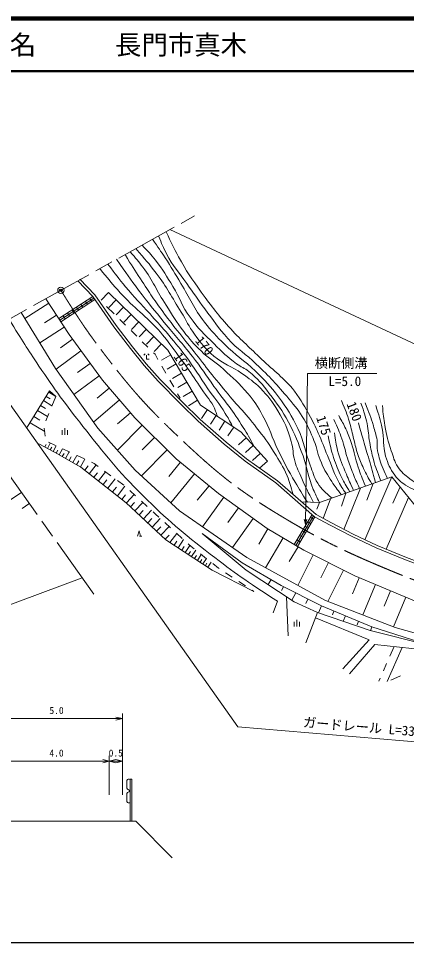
# Model space of a CAD drawing. Units: millimetres, scale not verified, with parts at other scales. Extents: x 40000 to 680000, y 20000 to 380000.
# Drawn here: x 379524 to 453074, y 205000 to 380000 of the extents above; entities that cross this region are included whole.
import ezdxf
from ezdxf.enums import TextEntityAlignment as Align

# ---------------------------------------------------------------- set-up
doc = ezdxf.new("R2010")
doc.units = ezdxf.units.MM
doc.header["$LTSCALE"] = 1000
doc.header["$PDMODE"] = 32
doc.header["$PDSIZE"] = 500
doc.linetypes.add('CHAIN', pattern=[18.5, 12, -1.5, 3.5, -1.5])
for name, color, linetype, lineweight in [('M-BGD', 7, 'Continuous', 13), ('M-BGD-HTXT', 7, 'Continuous', 13), ('M-BGD-OTRS1', 7, 'Continuous', 13), ('M-BMK', 2, 'CHAIN', 13), ('M-BMK-SRVR', 3, 'Continuous', 13), ('M-STR-HTXT', 7, 'Continuous', 13), ('M-TTL', 2, 'Continuous', 140), ('M-TTL-BAND', 7, 'Continuous', 25), ('M-TTL-LINE', 7, 'Continuous', 50), ('M-TTL-TXT', 7, 'Continuous', 13)]:
    doc.layers.add(name, color=color, linetype=linetype, lineweight=lineweight)
doc.layers.add('M-OTRS', color=6, linetype='Continuous')
doc.styles.add('ＭＳ ゴシック', font='')
doc.styles.get('ＭＳ ゴシック').set_extended_font_data('MS Gothic')

msp = doc.modelspace()

# ---------------------------------------------------------------- linework, layer by layer
at = {"layer": 'M-BGD'}
for p, q in [((396587, 328109), (395195, 326672)), ((396587, 328109), (407845, 317197)), ((385266, 326096), (380735, 323164)), ((384723, 326935), (389112, 320151)), ((398023, 326717), (396631, 325280)), ((380024, 324319), (386537, 313734)), ((386732, 323830), (384466, 322364)), ((396221, 325436), (397648, 324034)), ((399459, 325325), (398067, 323889)), ((400895, 323933), (399503, 322497)), ((398718, 322983), (399788, 321931)), ((402331, 322541), (400939, 321105)), ((388198, 321564), (383564, 318566)), ((400858, 320880), (401928, 319829)), ((403768, 321149), (402376, 319713)), ((389747, 319282), (387520, 317653)), ((389112, 320151), (395455, 311476)), ((402998, 318777), (404068, 317726)), ((405204, 319757), (403812, 318321)), ((391376, 317054), (386639, 313591)), ((406640, 318365), (405248, 316929)), ((407845, 317197), (414010, 306790)), ((403564, 316482), (403314, 316232)), ((403814, 315482), (403814, 316232)), ((404314, 315482), (403814, 315482)), ((404314, 316232), (404064, 316482)), ((405138, 316675), (405402, 316415)), ((405402, 316415), (405964, 315435)), ((408379, 316295), (406658, 315276)), ((386537, 313734), (394573, 302429)), ((393108, 314686), (390739, 312954)), ((406709, 314134), (407455, 312832)), ((409398, 314575), (407678, 313555)), ((394839, 312317), (390039, 308808)), ((408201, 311531), (408947, 310230)), ((410418, 312854), (408697, 311835)), ((396712, 310011), (394457, 308074)), ((395455, 311476), (401579, 304343)), ((411437, 311133), (409716, 310114)), ((381199, 302598), (385416, 309504)), ((384761, 308431), (385562, 307942)), ((385250, 309232), (386612, 308401)), ((385416, 309504), (386627, 308438)), ((386627, 308438), (385850, 306595)), ((409693, 308928), (410182, 308075)), ((412456, 309412), (410735, 308393)), ((383695, 306686), (384639, 306110)), ((384271, 307629), (385874, 306651)), ((398649, 307755), (393767, 303563)), ((413475, 307692), (411755, 306672)), ((414010, 306790), (421644, 301742)), ((382420, 304597), (383566, 303898)), ((383120, 305743), (385006, 304591)), ((385268, 305212), (384685, 303830)), ((400745, 305314), (398304, 303218)), ((415325, 305920), (414222, 304252)), ((416993, 304817), (415890, 303149)), ((381720, 303451), (384501, 301754)), ((402959, 302982), (398293, 298251)), ((401579, 304343), (409430, 296601)), ((418661, 303714), (417558, 302046)), ((384424, 302402), (384600, 300913)), ((387824, 301165), (387824, 302040)), ((388324, 301165), (388324, 302415)), ((388824, 301165), (388824, 302040)), ((394573, 302429), (401661, 294469)), ((420330, 302611), (419226, 300943)), ((421644, 301742), (426707, 296153)), ((386352, 297857), (383407, 299456)), ((384523, 298850), (384791, 299344)), ((385016, 298582), (385553, 299569)), ((385201, 299732), (386563, 299103)), ((405325, 300649), (402992, 298284)), ((422679, 300600), (421196, 299257)), ((385545, 298295), (385831, 298823)), ((386073, 298008), (386646, 299065)), ((391367, 295022), (386352, 297857)), ((386644, 297692), (386965, 298260)), ((387212, 297371), (387854, 298507)), ((387831, 297020), (388181, 297640)), ((387925, 298475), (389287, 297846)), ((388451, 296670), (389151, 297909)), ((407690, 298316), (402833, 293391)), ((424021, 299118), (422539, 297775)), ((425364, 297635), (423882, 296293)), ((389126, 296289), (389507, 296964)), ((389801, 295907), (390564, 297257)), ((390536, 295492), (390952, 296227)), ((390649, 297218), (392011, 296590)), ((391272, 295076), (392103, 296547)), ((393373, 295961), (393848, 295742)), ((410216, 295958), (408025, 293281)), ((409430, 296601), (417445, 290040)), ((426707, 296153), (425224, 294810)), ((399941, 288295), (391367, 295022)), ((392112, 294437), (392765, 295269)), ((392944, 293785), (394249, 295448)), ((393848, 295742), (394635, 295164)), ((394662, 292437), (396010, 294155)), ((395845, 294277), (397054, 293389)), ((401661, 294469), (410016, 286786)), ((393803, 293111), (394477, 293970)), ((395550, 291740), (396246, 292628)), ((396437, 291044), (397830, 292819)), ((398263, 292502), (399472, 291614)), ((412892, 293767), (408397, 288275)), ((436561, 288306), (450288, 293189)), ((450288, 293189), (445175, 281286)), ((450288, 293189), (456067, 286138)), ((397354, 290325), (398074, 291242)), ((398272, 289605), (399711, 291439)), ((400606, 290635), (401713, 289622)), ((415638, 291519), (413391, 288773)), ((444343, 291074), (441206, 283227)), ((446750, 291930), (445522, 288787)), ((451856, 291277), (450501, 288201)), ((366864, 281598), (380098, 290225)), ((399128, 288933), (399799, 289789)), ((399981, 288258), (401469, 289846)), ((418430, 289331), (414409, 283741)), ((417445, 290040), (426640, 283425)), ((438669, 289056), (437269, 285310)), ((441566, 290086), (440773, 287624)), ((453470, 289307), (449209, 279494)), ((380249, 287197), (381474, 288064)), ((407464, 281244), (399941, 288295)), ((400785, 287504), (401538, 288308)), ((401589, 286751), (403095, 288359)), ((402820, 288610), (403928, 287598)), ((421226, 287320), (419215, 284525)), ((433150, 288469), (436561, 288306)), ((436561, 288306), (436048, 287042)), ((402403, 285988), (403165, 286802)), ((403217, 285225), (404742, 286853)), ((404041, 284453), (404813, 285277)), ((404864, 283681), (406409, 285329)), ((405035, 286586), (405515, 286146)), ((405515, 286146), (406141, 285574)), ((410016, 286786), (422796, 277927)), ((424021, 285310), (420069, 279817)), ((405698, 282899), (406480, 283733)), ((406532, 282118), (408095, 283786)), ((407248, 284561), (408354, 283548)), ((402084, 281960), (402384, 282960)), ((402384, 282960), (402684, 281960)), ((402934, 281960), (402434, 281960)), ((407328, 281372), (408074, 282168)), ((408223, 280752), (409538, 282465)), ((409461, 282536), (410568, 281523)), ((414370, 282441), (421949, 276935)), ((422700, 275523), (414370, 282441)), ((426775, 283346), (425054, 280433)), ((426640, 283425), (433623, 279300)), ((416260, 275538), (407464, 281244)), ((409007, 280244), (409515, 281028)), ((409791, 279735), (410808, 281303)), ((411134, 278864), (412006, 280207)), ((411674, 280510), (412262, 279972)), ((429688, 281625), (426355, 275984)), ((410462, 279299), (410898, 279971)), ((411740, 278470), (412134, 279077)), ((412262, 279972), (412816, 279539)), ((412347, 278077), (413134, 279290)), ((412904, 277715), (413265, 278272)), ((413460, 277354), (414183, 278468)), ((413996, 278614), (415177, 277689)), ((432508, 279959), (430842, 277138)), ((435390, 278406), (432477, 272644)), ((433623, 279300), (443255, 274429)), ((413972, 277023), (414303, 277534)), ((414483, 276691), (415146, 277713)), ((414952, 276386), (415257, 276856)), ((415421, 276082), (416030, 277021)), ((416358, 276764), (417460, 275901)), ((421949, 276935), (429309, 272628)), ((422796, 277927), (437707, 269789)), ((438271, 276949), (436815, 274068)), ((424148, 271467), (416260, 275538)), ((417460, 275901), (417544, 275845)), ((418794, 275017), (420044, 274188)), ((431787, 269526), (422700, 275523)), ((441153, 275492), (438177, 269607)), ((421294, 273359), (422544, 272530)), ((427393, 273749), (426823, 272802)), ((444125, 274069), (442863, 271023)), ((443255, 274429), (454614, 269722)), ((423795, 271701), (424148, 271467)), ((429309, 272628), (436948, 268739)), ((429779, 272388), (429391, 271667)), ((447171, 272807), (444782, 267041)), ((450054, 271612), (448859, 268729)), ((428616, 269634), (427798, 267454)), ((430646, 263075), (430321, 270494)), ((432063, 271226), (431325, 269831)), ((436221, 267491), (431787, 269526)), ((434383, 270045), (433985, 269204)), ((437707, 269789), (450901, 264665)), ((452936, 270417), (450601, 264781)), ((436948, 268739), (436390, 267433)), ((436948, 268739), (446471, 264801)), ((439324, 267756), (439052, 267042)), ((432291, 264854), (432291, 266104)), ((436221, 267491), (433972, 261766)), ((435837, 266513), (445966, 262311)), ((446180, 264074), (436221, 267491)), ((441480, 266865), (441059, 265831)), ((431791, 264854), (431791, 265729)), ((432791, 264854), (432791, 265729)), ((443943, 265846), (443706, 265176)), ((446471, 264801), (446246, 264057)), ((446471, 264801), (458174, 261057)), ((450901, 264665), (465940, 260444)), ((458174, 261057), (446180, 264074)), ((445966, 262311), (441005, 256859)), ((442259, 255878), (447057, 261439)), ((447057, 261439), (456393, 260417)), ((452233, 260872), (449415, 254419)), ((450702, 261040), (449897, 259209)), ((449293, 257836), (448689, 256463)), ((450130, 254674), (451942, 255519)), ((448085, 255090), (447828, 254504))]:
    msp.add_line(p, q, dxfattribs=at)
for points in [[(390788, 330312), (393598, 327330), (397611, 321573), (400745, 317480), (403362, 314282), (405993, 311303), (410258, 307006), (413614, 303710), (418541, 299381), (422468, 296182), (428283, 292039), (435663, 285621), (438595, 284011), (442763, 281863), (447318, 279730), (452871, 277448), (458121, 275510), (464989, 273448), (481274, 272972), (512757, 278314)], [(391152, 330655), (393988, 327646), (398015, 321868), (401137, 317791), (403743, 314606), (406358, 311645), (410611, 307361), (413954, 304076), (418864, 299762), (422771, 296580), (428593, 292432), (435951, 286033), (438830, 284452), (442983, 282311), (447519, 280188), (453053, 277914), (458280, 275984), (465069, 273946), (481239, 273473), (512757, 278821)]]:
    msp.add_lwpolyline(points, dxfattribs=at)
for points, knots in [([(407510, 339621), (408539, 337353), (408873, 336699), (409862, 334887), (411353, 332154), (412361, 330715), (414169, 328181), (416201, 325332), (417426, 323787), (419785, 321202), (421937, 318844), (423338, 317711), (425618, 315477), (428039, 313107), (429732, 312081), (431820, 309412), (433206, 307641), (433769, 306488), (434846, 304514), (435579, 303171), (435931, 302387), (436554, 300989), (437305, 299303), (437587, 298300), (438326, 296609), (439258, 294479), (439553, 293155), (440810, 291199), (441094, 290757), (441189, 290583), (441566, 290086)], [0, 0, 0, 0, 1, 1, 1, 2, 2, 2, 3, 3, 3, 4, 4, 4, 5, 5, 5, 6, 6, 6, 7, 7, 7, 8, 8, 8, 9, 9, 9, 10, 10, 10, 10]), ([(404928, 338184), (406104, 336515), (406413, 336061), (407323, 334673), (408542, 332815), (409142, 331722), (410304, 329827), (412061, 326960), (412720, 325130), (414789, 322479), (416141, 320746), (416984, 319834), (418569, 318311), (420760, 316206), (422248, 315312), (424430, 313198), (426257, 311429), (427263, 310396), (428792, 308364), (430454, 306155), (431266, 304807), (432477, 302321), (433727, 299754), (433807, 298067), (434821, 295397), (435329, 294059), (435469, 293224), (436238, 292017), (437068, 290717), (437633, 290268), (438963, 289161)], [0, 0, 0, 0, 1, 1, 1, 2, 2, 2, 3, 3, 3, 4, 4, 4, 5, 5, 5, 6, 6, 6, 7, 7, 7, 8, 8, 8, 9, 9, 9, 10, 10, 10, 10]), ([(406074, 338822), (406692, 337222), (406936, 336730), (407596, 335442), (408810, 333078), (409888, 331985), (411413, 329809), (412735, 327921), (413469, 326858), (414848, 325011), (416507, 322787), (417334, 321449), (419200, 319395), (421106, 317297), (422558, 316512), (424598, 314543), (427133, 312096), (428518, 310676), (430779, 307973), (432001, 306513), (432723, 305700), (433668, 304048), (434520, 302560), (434882, 301659), (435522, 300068), (436176, 298444), (436244, 297422), (436940, 295815), (437565, 294371), (438037, 293610), (438902, 292296), (439569, 291284), (439828, 290932), (440732, 289790)], [0, 0, 0, 0, 1, 1, 1, 2, 2, 2, 3, 3, 3, 4, 4, 4, 5, 5, 5, 6, 6, 6, 7, 7, 7, 8, 8, 8, 9, 9, 9, 10, 10, 10, 11, 11, 11, 11]), ([(401738, 336408), (403652, 334305), (404198, 333643), (405635, 331759), (407715, 329031), (408553, 327273), (410372, 324365), (411376, 322761), (411743, 321733), (412880, 320221), (414181, 318494), (414888, 317459), (416551, 316078), (418430, 314518), (419856, 314171), (421861, 312777), (423300, 311777), (424136, 311229), (425375, 309990), (426873, 308492), (427596, 307512), (428695, 305701), (429975, 303592), (430502, 302272), (431225, 299913), (431656, 298507), (431481, 297621), (431879, 296206), (432260, 294853), (432663, 294157), (433224, 292868), (434007, 291069), (434334, 290482), (435441, 288360)], [0, 0, 0, 0, 1, 1, 1, 2, 2, 2, 3, 3, 3, 4, 4, 4, 5, 5, 5, 6, 6, 6, 7, 7, 7, 8, 8, 8, 9, 9, 9, 10, 10, 10, 11, 11, 11, 11]), ([(402949, 337082), (404192, 335785), (404546, 335369), (405485, 334201), (406946, 332381), (407599, 331232), (408804, 329233), (410150, 327002), (410521, 325517), (412042, 323403), (413586, 321257), (414724, 320264), (416585, 318387), (418156, 316802), (419060, 315916), (420861, 314598), (421724, 313966), (422344, 313809), (423181, 313144), (424916, 311764), (425710, 310760), (427058, 309000), (428612, 306970), (429474, 305804), (430690, 303554), (431983, 301159), (432535, 299720), (433452, 297157), (434324, 294720), (434399, 293209), (435406, 290824), (435826, 289827), (435971, 289461), (436561, 288306)], [0, 0, 0, 0, 1, 1, 1, 2, 2, 2, 3, 3, 3, 4, 4, 4, 5, 5, 5, 6, 6, 6, 7, 7, 7, 8, 8, 8, 9, 9, 9, 10, 10, 10, 11, 11, 11, 11]), ([(398115, 334390), (400081, 331560), (400614, 330801), (402299, 328560), (404139, 326113), (405239, 324795), (407169, 322418), (409228, 319882), (410504, 318561), (412512, 315984), (414186, 313837), (414993, 312537), (416579, 310323), (418748, 307295), (420183, 305743), (422115, 302557), (422966, 301155), (423271, 300668), (424204, 298916)], [0, 0, 0, 0, 1, 1, 1, 2, 2, 2, 3, 3, 3, 4, 4, 4, 5, 5, 5, 6, 6, 6, 6]), ([(399718, 335283), (401102, 333047), (401478, 332461), (402644, 330677), (404371, 328033), (405339, 326548), (407223, 324013), (408997, 321627), (410071, 320351), (411912, 318016), (414430, 314821), (415805, 313004), (418386, 309860), (420783, 306942), (422346, 305488), (424656, 302500), (426030, 300724), (426811, 299727), (427982, 297812), (429007, 296134), (429681, 295230), (430422, 293409), (430972, 292055), (431143, 291513), (431567, 289846)], [0, 0, 0, 0, 1, 1, 1, 2, 2, 2, 3, 3, 3, 4, 4, 4, 5, 5, 5, 6, 6, 6, 7, 7, 7, 8, 8, 8, 8]), ([(400694, 335827), (401871, 334507), (402191, 334074), (403085, 332899), (405083, 330277), (405706, 328471), (407495, 325703), (408771, 323729), (409423, 322575), (410854, 320711), (412026, 319185), (412736, 318359), (414126, 317028), (415667, 315552), (416771, 314999), (418360, 313575), (420252, 311880), (421323, 310923), (422976, 308995), (424255, 307504), (424833, 306543), (425802, 304834), (427203, 302362), (427499, 300735), (428746, 298182), (429911, 295797), (430620, 294486), (431963, 292197), (432840, 290702), (433139, 290205), (434283, 288415)], [0, 0, 0, 0, 1, 1, 1, 2, 2, 2, 3, 3, 3, 4, 4, 4, 5, 5, 5, 6, 6, 6, 7, 7, 7, 8, 8, 8, 9, 9, 9, 10, 10, 10, 10]), ([(394958, 332633), (396469, 330699), (396944, 330168), (398284, 328645), (401070, 325480), (403102, 324158), (405989, 321085), (407291, 319700), (407854, 318780), (409006, 317269), (411314, 314242), (412506, 312469), (414604, 309294), (415530, 307891), (416294, 307219), (416890, 305647), (417034, 305269), (417105, 305122), (417222, 304666)], [0, 0, 0, 0, 1, 1, 1, 2, 2, 2, 3, 3, 3, 4, 4, 4, 5, 5, 5, 6, 6, 6, 6]), ([(396493, 333488), (398023, 331412), (398464, 330841), (399807, 329209), (401533, 327113), (402650, 326070), (404460, 324047), (405650, 322717), (406331, 321984), (407489, 320625), (408963, 318894), (409810, 317938), (411172, 316118), (412937, 313760), (413747, 312312), (415424, 309890), (416697, 308053), (417574, 307132), (418720, 305214), (419281, 304275), (419480, 303945), (420088, 302771)], [0, 0, 0, 0, 1, 1, 1, 2, 2, 2, 3, 3, 3, 4, 4, 4, 5, 5, 5, 6, 6, 6, 7, 7, 7, 7]), ([(377737, 323046), (380370, 318755), (381116, 317594), (383412, 314184), (386503, 309595), (388324, 307077), (391754, 302735), (395945, 297427), (398300, 294421), (403094, 289650), (407772, 284993), (410641, 282619), (415858, 278576), (420668, 274848), (422456, 273655), (428616, 269634)], [0, 0, 0, 0, 1, 1, 1, 2, 2, 2, 3, 3, 3, 4, 4, 4, 5, 5, 5, 5]), ([(440758, 307624), (441525, 305726), (441766, 305176), (442249, 303553), (442629, 302276), (442749, 301535), (443085, 300245), (443373, 299136), (443476, 298495), (443848, 297410), (444207, 296363), (444474, 295799), (444938, 294793), (445496, 293584), (445754, 293142), (446496, 291840)], [0, 0, 0, 0, 1, 1, 1, 2, 2, 2, 3, 3, 3, 4, 4, 4, 5, 5, 5, 5]), ([(444427, 307119), (445054, 305354), (445262, 304804), (445590, 303267), (445883, 301892), (445850, 301088), (446099, 299705), (446327, 298433), (446453, 297717), (446789, 296470), (447223, 294862), (447473, 294303), (448223, 292454)], [0, 0, 0, 0, 1, 1, 1, 2, 2, 2, 3, 3, 3, 4, 4, 4, 4]), ([(445226, 307192), (446029, 305171), (446292, 304593), (446789, 302867), (447093, 301811), (447313, 301227), (447480, 300141), (447600, 299354), (447424, 298884), (447589, 298105), (447875, 296752), (448116, 296004), (448643, 294725), (448941, 294000), (449052, 293739), (449479, 292901)], [0, 0, 0, 0, 1, 1, 1, 2, 2, 2, 3, 3, 3, 4, 4, 4, 5, 5, 5, 5]), ([(447250, 306726), (447893, 304714), (448075, 304093), (448437, 302364), (448861, 300337), (448527, 299092), (449115, 297106), (449558, 295611), (449924, 294763), (450858, 293515), (451618, 292501), (452205, 292020), (453294, 291371), (454560, 290616), (455419, 290486), (456819, 290026), (458367, 289518), (459234, 289141), (460854, 288972), (463020, 288746), (464248, 289155), (466415, 289372), (468854, 289616), (470200, 289920), (472630, 290244), (475842, 290673), (477624, 291340), (480863, 291262), (482123, 291232), (482609, 291235), (484082, 291047)], [0, 0, 0, 0, 1, 1, 1, 2, 2, 2, 3, 3, 3, 4, 4, 4, 5, 5, 5, 6, 6, 6, 7, 7, 7, 8, 8, 8, 9, 9, 9, 10, 10, 10, 10]), ([(448511, 306694), (448654, 304904), (448716, 304365), (448971, 302890), (449300, 300994), (449569, 299939), (450183, 298116), (450591, 296906), (450734, 296164), (451430, 295093), (452113, 294042), (452704, 293583), (453708, 292832), (454874, 291959), (455636, 291600), (456987, 291055), (458470, 290457), (459397, 290307), (460993, 290215), (464110, 290034), (465858, 290495), (468961, 290839), (471391, 291108), (472741, 291344), (475164, 291663), (477785, 292007), (479236, 292394), (481876, 292529), (482803, 292576), (483127, 292602), (484251, 292602)], [0, 0, 0, 0, 1, 1, 1, 2, 2, 2, 3, 3, 3, 4, 4, 4, 5, 5, 5, 6, 6, 6, 7, 7, 7, 8, 8, 8, 9, 9, 9, 10, 10, 10, 10]), ([(440213, 304789), (440890, 303636), (441090, 303289), (441558, 302281), (442052, 301217), (442272, 300593), (442648, 299482), (443230, 297762), (443343, 296733), (443921, 295012), (444399, 293585), (444584, 293102), (445269, 291404)], [0, 0, 0, 0, 1, 1, 1, 2, 2, 2, 3, 3, 3, 4, 4, 4, 4]), ([(439267, 304067), (440066, 302353), (440309, 301843), (440830, 300360), (441319, 298965), (441427, 298131), (441884, 296725), (442257, 295576), (442488, 294939), (442938, 293817), (443383, 292707), (443554, 292339), (444172, 291013)], [0, 0, 0, 0, 1, 1, 1, 2, 2, 2, 3, 3, 3, 4, 4, 4, 4]), ([(443954, 303412), (444404, 301788), (444520, 301371), (444899, 300068), (445313, 298645), (445575, 297856), (445990, 296433), (446482, 294743), (446628, 294200), (447205, 292092)], [0, 0, 0, 0, 1, 1, 1, 2, 2, 2, 3, 3, 3, 3]), ([(439439, 301556), (439618, 299989), (439706, 299486), (440021, 298188), (440461, 296377), (440952, 295430), (441666, 293708), (442173, 292486), (442352, 292076), (443039, 290611)], [0, 0, 0, 0, 1, 1, 1, 2, 2, 2, 3, 3, 3, 3]), ([(438223, 300932), (438628, 298997), (438747, 298405), (439264, 296837), (439756, 295345), (440069, 294514), (440766, 293106), (441313, 292000), (441535, 291611), (442312, 290352)], [0, 0, 0, 0, 1, 1, 1, 2, 2, 2, 3, 3, 3, 3])]:
    msp.add_open_spline(points, degree=3, knots=knots, dxfattribs=at)
at = {"layer": 'M-BGD-HTXT'}
for p, q in [((374241, 247398), (399241, 247398)), ((399241, 247398), (397991, 247710)), ((399241, 247398), (397991, 247085)), ((399241, 232956), (399241, 248398)), ((396741, 232956), (396741, 240327)), ((376741, 239327), (396741, 239327)), ((396741, 239327), (395491, 239639)), ((396741, 239327), (395491, 239014)), ((396741, 239327), (397991, 239639)), ((396741, 239327), (399241, 239327)), ((396741, 239327), (397991, 239014)), ((399241, 239327), (397991, 239639)), ((399241, 239327), (397991, 239014)), ((400089, 235706), (400089, 234206)), ((400589, 235956), (400339, 235956)), ((401039, 235956), (400689, 235956)), ((400689, 227956), (400689, 235956)), ((401039, 227956), (401039, 235956)), ((400089, 233206), (400089, 231706)), ((400589, 231456), (400339, 231456)), ((376741, 227956), (394241, 227956)), ((394241, 227956), (399241, 227956)), ((401741, 227956), (399241, 227956)), ((401741, 227956), (408661, 221037))]:
    msp.add_line(p, q, dxfattribs=at)
for centre, start, end in [((400339, 235706), 90, 180), ((400339, 234206), 180, 270), ((400339, 233206), 90, 180), ((400339, 233706), 270, 90), ((400339, 231706), 180, 270)]:
    msp.add_arc(centre, 250, start, end, dxfattribs=at)
at = {"layer": 'M-BGD-OTRS1'}
for p, q in [((387169, 323155), (393598, 327330)), ((387359, 322861), (393799, 327043)), ((387549, 322567), (393999, 326755)), ((391362, 325878), (391742, 325290)), ((392201, 326422), (392581, 325835)), ((393040, 326967), (393420, 326379)), ((388846, 324244), (389226, 323656)), ((389685, 324789), (390065, 324201)), ((390523, 325333), (390904, 324746)), ((388007, 323700), (388387, 323112)), ((431806, 280374), (435166, 286053)), ((432107, 280196), (435434, 285820)), ((432408, 280018), (435708, 285596)), ((435460, 285183), (434857, 285540)), ((434443, 283462), (433840, 283818)), ((434951, 284323), (434349, 284679)), ((433426, 281740), (432823, 282096)), ((433934, 282601), (433331, 282957)), ((432408, 280018), (431806, 280374)), ((432917, 280879), (432314, 281235))]:
    msp.add_line(p, q, dxfattribs=at)
at = {"layer": 'M-BMK'}
for p, q in [((366224, 316637), (412905, 342624)), ((393809, 270972), (354586, 326050))]:
    msp.add_line(p, q, dxfattribs=at)
msp.add_open_spline([(387564, 328517), (391501, 322221), (392793, 320345), (396582, 315427), (401715, 308764), (404995, 305305), (411139, 299562), (417470, 293643), (421356, 290582), (428763, 286081), (436972, 281093), (441907, 278801), (450784, 275130), (456424, 272797), (459740, 271866), (465611, 270201), (470693, 268760), (473677, 268489), (478890, 267638), (481300, 267245), (482088, 267111), (485069, 266693)], degree=3, knots=[0, 0, 0, 0, 1, 1, 1, 2, 2, 2, 3, 3, 3, 4, 4, 4, 5, 5, 5, 6, 6, 6, 7, 7, 7, 7], dxfattribs=at)
at = {"layer": 'M-BMK-SRVR'}
msp.add_circle((387564, 328517), 600, dxfattribs=at)
at = {"layer": 'M-OTRS'}
msp.add_point((387564, 328517), dxfattribs=at)
at = {"layer": 'M-STR-HTXT'}
for p, q in [((408208, 340010), (474375, 309097)), ((369680, 318561), (421093, 245846)), ((433912, 284155), (434301, 312778)), ((434301, 312778), (447446, 312778)), ((433912, 284155), (433676, 285159)), ((433912, 284155), (434176, 285152)), ((324659, 249325), (391626, 274038)), ((421093, 245846), (562087, 233964))]:
    msp.add_line(p, q, dxfattribs=at)
at = {"layer": 'M-TTL'}
msp.add_line((680000, 380000), (40000, 380000), dxfattribs=at)
at = {"layer": 'M-TTL-BAND'}
msp.add_line((40000, 205000), (579000, 205000), dxfattribs=at)
at = {"layer": 'M-TTL-LINE'}
msp.add_line((40000, 370000), (680000, 370000), dxfattribs=at)

# ---------------------------------------------------------------- texts
at = {"layer": 'M-BGD', "style": 'ＭＳ ゴシック'}
for s, rotation, p in [('170', 309.036, (414798, 318032)), ('165', 304.574, (410654, 314955)), ('180', 290.556, (443183, 305585)), ('175', 288.61, (437375, 302940))]:
    msp.add_text(s, height=1833, rotation=rotation, dxfattribs=at).set_placement(p, align=Align.MIDDLE_CENTER)
at = {"layer": 'M-BGD-HTXT', "style": 'ＭＳ ゴシック'}
for s, p in [('5.0', (386741, 247898)), ('4.0', (386741, 239827)), ('0.5', (397969, 239827))]:
    msp.add_text(s, height=1320, dxfattribs=at).set_placement(p, align=Align.BOTTOM_CENTER)
at = {"layer": 'M-STR-HTXT', "style": 'ＭＳ ゴシック'}
for s, p in [('横断側溝', (440678, 313278)), ('L=5.0', (441367, 309837))]:
    msp.add_text(s, height=1833, dxfattribs=at).set_placement(p, align=Align.BOTTOM_CENTER)
msp.add_text('ガードレール L=332.0', height=1833, rotation=355.183, dxfattribs=at).set_placement((445808, 244265), align=Align.BOTTOM_CENTER)
at = {"layer": 'M-TTL-TXT', "style": 'ＭＳ ゴシック'}
msp.add_text('地 名      長門市真木', height=3666, dxfattribs=at).set_placement((370380, 375000), align=Align.MIDDLE_LEFT)

doc.saveas('drawing.dxf')
